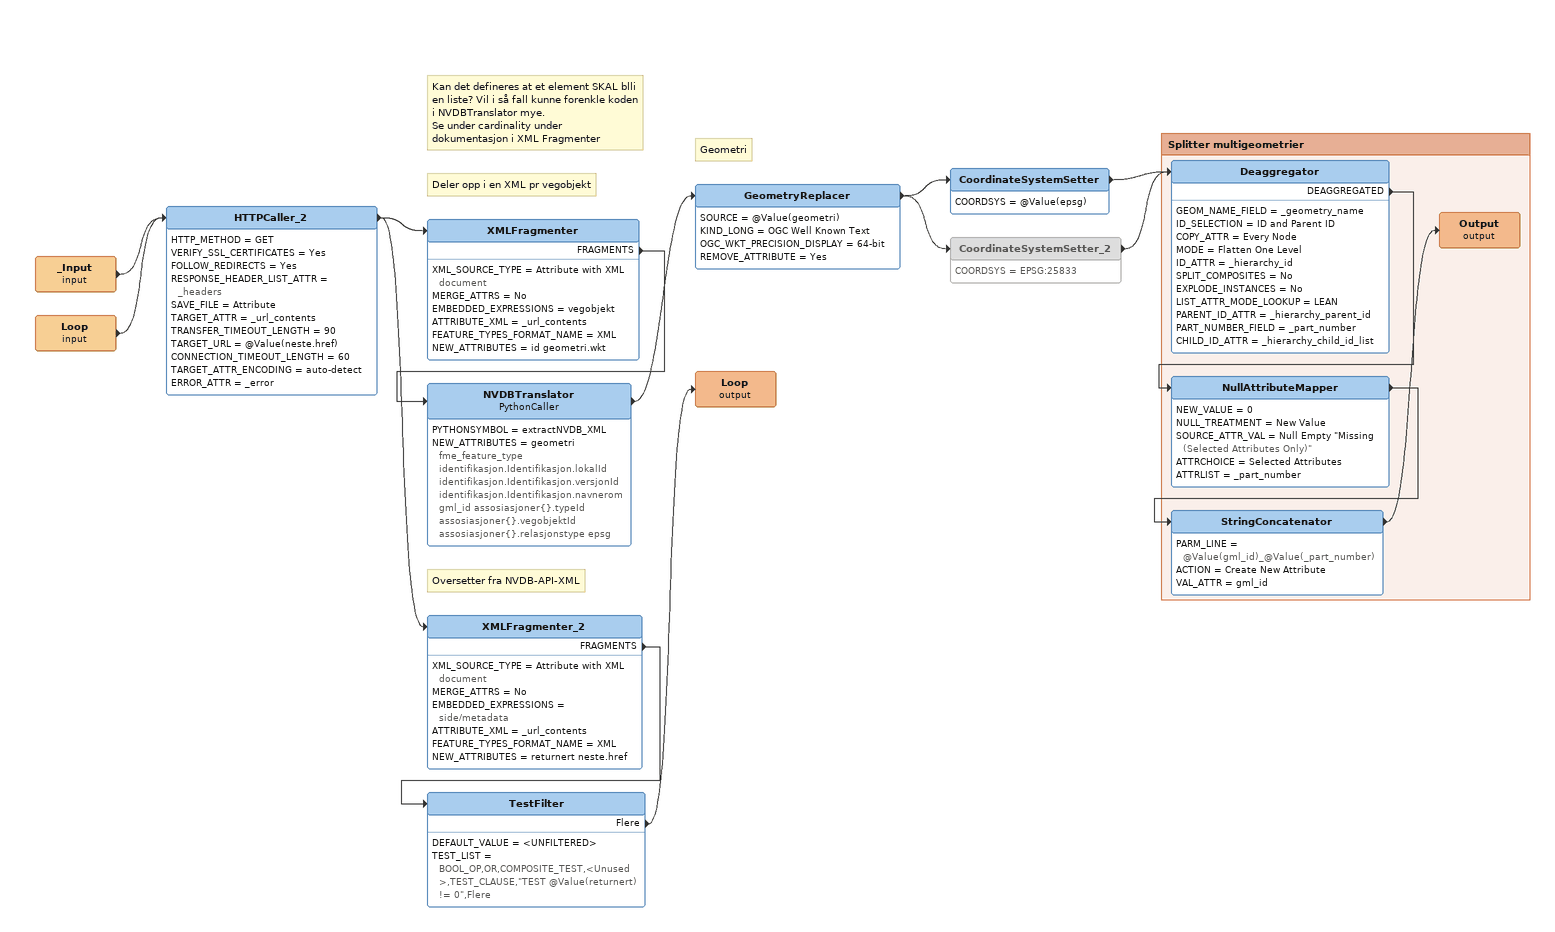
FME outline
_Input (input)
    -> HTTPCaller_2
Loop (input)
    -> HTTPCaller_2
HTTPCaller_2
    HTTP_METHOD = GET
    VERIFY_SSL_CERTIFICATES = Yes
    FOLLOW_REDIRECTS = Yes
    RESPONSE_HEADER_LIST_ATTR = _headers
    SAVE_FILE = Attribute
    TARGET_ATTR = _url_contents
    TRANSFER_TIMEOUT_LENGTH = 90
    TARGET_URL = @Value(neste.href)
    CONNECTION_TIMEOUT_LENGTH = 60
    TARGET_ATTR_ENCODING = auto-detect
    ERROR_ATTR = _error
    -> XMLFragmenter_2
    -> XMLFragmenter
Note: Kan det defineres at et element SKAL blli en liste? Vil i så fall kunne forenkle koden i NVDBTranslator mye. / Se under cardinality under dokumentasjon i XML Fragmenter
Note: Deler opp i en XML pr vegobjekt
XMLFragmenter
    XML_SOURCE_TYPE = Attribute with XML document
    MERGE_ATTRS = No
    EMBEDDED_EXPRESSIONS = vegobjekt
    ATTRIBUTE_XML = _url_contents
    FEATURE_TYPES_FORMAT_NAME = XML
    NEW_ATTRIBUTES = id geometri.wkt
    FRAGMENTS -> NVDBTranslator
Note: Oversetter fra NVDB-API-XML
NVDBTranslator: PythonCaller
    PYTHONSYMBOL = extractNVDB_XML
    NEW_ATTRIBUTES = geometri fme_feature_type identifikasjon.Identifikasjon.lokalId identifikasjon.Identifikasjon.versjonId identifikasjon.Identifikasjon.navnerom gml_id assosiasjoner{}.typeId assosiasjoner{}.vegobjektId assosiasjoner{}.relasjonstype epsg
    -> GeometryReplacer
Note: Geometri
GeometryReplacer
    SOURCE = @Value(geometri)
    KIND_LONG = OGC Well Known Text
    OGC_WKT_PRECISION_DISPLAY = 64-bit
    REMOVE_ATTRIBUTE = Yes
    -> CoordinateSystemSetter
    -> CoordinateSystemSetter_2
CoordinateSystemSetter
    COORDSYS = @Value(epsg)
    -> Deaggregator
CoordinateSystemSetter_2 [off]
    COORDSYS = EPSG:25833
    -> Deaggregator
XMLFragmenter_2
    XML_SOURCE_TYPE = Attribute with XML document
    MERGE_ATTRS = No
    EMBEDDED_EXPRESSIONS = side/metadata
    ATTRIBUTE_XML = _url_contents
    FEATURE_TYPES_FORMAT_NAME = XML
    NEW_ATTRIBUTES = returnert neste.href
    FRAGMENTS -> TestFilter
TestFilter
    DEFAULT_VALUE = <UNFILTERED>
    TEST_LIST = BOOL_OP,OR,COMPOSITE_TEST,<Unused>,TEST_CLAUSE,"TEST @Value(returnert) != 0",Flere
    Flere -> Loop (output)
Loop (output)

Bookmark: Splitter multigeometrier
Deaggregator
    GEOM_NAME_FIELD = _geometry_name
    ID_SELECTION = ID and Parent ID
    COPY_ATTR = Every Node
    MODE = Flatten One Level
    ID_ATTR = _hierarchy_id
    SPLIT_COMPOSITES = No
    EXPLODE_INSTANCES = No
    LIST_ATTR_MODE_LOOKUP = LEAN
    PARENT_ID_ATTR = _hierarchy_parent_id
    PART_NUMBER_FIELD = _part_number
    CHILD_ID_ATTR = _hierarchy_child_id_list
    DEAGGREGATED -> NullAttributeMapper
NullAttributeMapper
    NEW_VALUE = 0
    NULL_TREATMENT = New Value
    SOURCE_ATTR_VAL = Null Empty "Missing (Selected Attributes Only)"
    ATTRCHOICE = Selected Attributes
    ATTRLIST = _part_number
    -> StringConcatenator
StringConcatenator
    PARM_LINE = @Value(gml_id)_@Value(_part_number)
    ACTION = Create New Attribute
    VAL_ATTR = gml_id
    -> Output (output)
Output (output)
